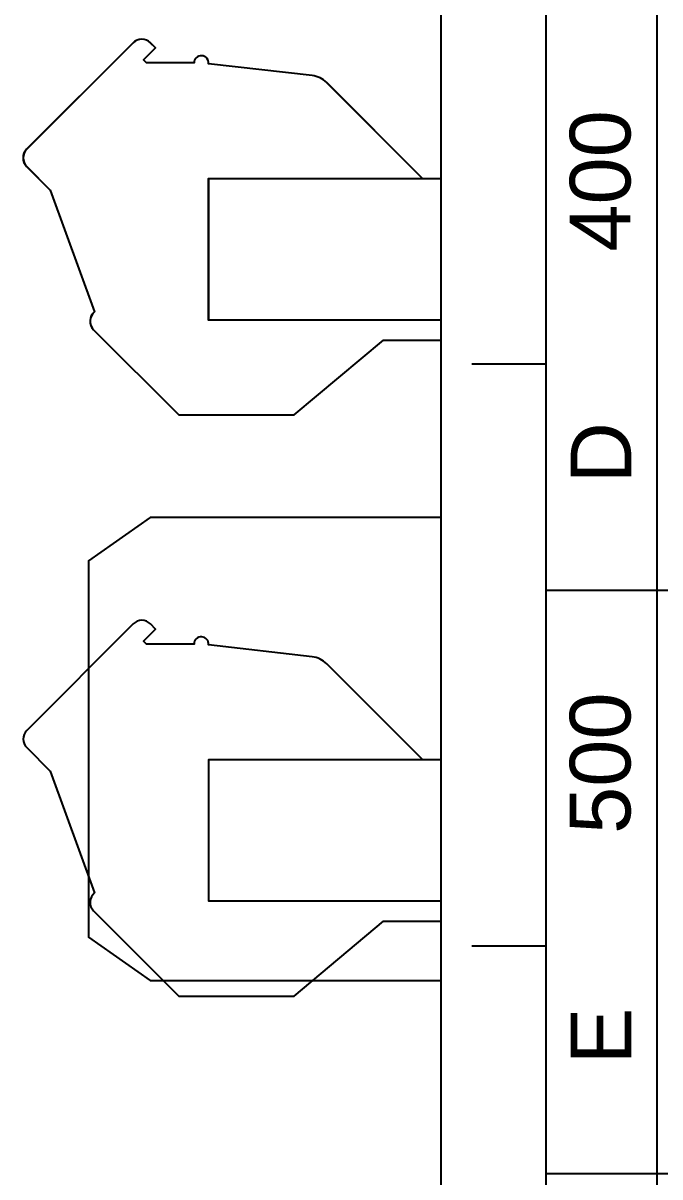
# Model space of a CAD drawing. Extents: x 0.5 to 35.5, y 0.5 to 23.5.
# Drawn here: x 21.266 to 22.299, y 7.783 to 9.652 of the extents above; entities that cross this region are included whole.
import ezdxf

# ---------------------------------------------------------------- set-up
doc = ezdxf.new("R2010")
doc.units = 0
doc.header["$MEASUREMENT"] = 0
for name, color, linetype in [('3_02__B-___3__DI___4__DO__', 7, 'CONTINUOUS'), ('3_03__1-___4__DI___4__DO__', 7, 'CONTINUOUS'), ('3_04__C-___4__DI___4__DO__', 7, 'CONTINUOUS'), ('3_05__D-___4__DI___3__DO__', 7, 'CONTINUOUS'), ('3_06__2A___8__FORM_A_DO', 7, 'CONTINUOUS'), ('3_07__2B___8__FORM_B_DO', 7, 'CONTINUOUS'), ('3_08__2C___8__DO__6__FORM_', 7, 'CONTINUOUS'), ('3_09__2D___8__DO__2__FORM_', 7, 'CONTINUOUS'), ('3_10__2G___8__DO__4__FORM_', 7, 'CONTINUOUS'), ('3_11__3-___8__DI', 7, 'CONTINUOUS'), ('3_12__4-___14__DI', 7, 'CONTINUOUS'), ('3_13__5-___8__AI', 7, 'CONTINUOUS'), ('3_14__6-___4__AI____4__AO', 7, 'CONTINUOUS'), ('4_02__B-___3__DI___4__DO__', 7, 'CONTINUOUS'), ('4_03__1-___4__DI___4__DO__', 7, 'CONTINUOUS'), ('4_04__C-___4__DI___4__DO__', 7, 'CONTINUOUS'), ('4_05__D-___4__DI___3__DO__', 7, 'CONTINUOUS'), ('4_06__2A___8__FORM_A_DO', 7, 'CONTINUOUS'), ('4_07__2B___8__FORM_B_DO', 7, 'CONTINUOUS'), ('4_08__2C___8__DO__6__FORM_', 7, 'CONTINUOUS'), ('4_09__2D___8__DO__2__FORM_', 7, 'CONTINUOUS'), ('4_10__2G___8__DO__4__FORM_', 7, 'CONTINUOUS'), ('4_11__3-___8__DI', 7, 'CONTINUOUS'), ('4_12__4-___14__DI', 7, 'CONTINUOUS'), ('4_13__5-___8__AI', 7, 'CONTINUOUS'), ('4_14__6-___4__AI____4__AO', 7, 'CONTINUOUS'), ('4_15__77___8__AFDI', 7, 'CONTINUOUS'), ('6_00______DWG_', 7, 'CONTINUOUS')]:
    doc.layers.add(name, color=color, linetype=linetype)
doc.styles.add('ARIAL', font='arial.ttf')

msp = doc.modelspace()

# ---------------------------------------------------------------- linework, layer by layer
at = {"layer": '3_02__B-___3__DI___4__DO__'}
msp.add_lwpolyline([(21.9141, 9.3996), (21.7583, 9.5553, 0.169586), (21.735, 9.5666), (21.5668, 9.5858, 0.430941), (21.5557, 9.5989, 0.430926), (21.5432, 9.5871), (21.4663, 9.5871), (21.4613, 9.5921), (21.4808, 9.6116), (21.4725, 9.6199, 0.414218), (21.4446, 9.6199), (21.272, 9.4473, 0.414213), (21.272, 9.4195), (21.3103, 9.3812), (21.382, 9.1842, 0.440578), (21.3806, 9.155), (21.5186, 9.017), (21.7057, 9.017), (21.8503, 9.1383), (21.9436, 9.1383)], format="xyb", dxfattribs=at)
msp.add_lwpolyline([(21.9436, 9.3996), (21.5665, 9.3996), (21.5665, 9.1713), (21.9436, 9.1713)], dxfattribs=at)
at = {"layer": '3_03__1-___4__DI___4__DO__'}
msp.add_lwpolyline([(21.9142, 9.3996), (21.7585, 9.5553, 0.169586), (21.7351, 9.5666), (21.5669, 9.5858, 0.430941), (21.5558, 9.5989, 0.430926), (21.5434, 9.5871), (21.4664, 9.5871), (21.4615, 9.5921), (21.4809, 9.6116), (21.4726, 9.6199, 0.414218), (21.4448, 9.6199), (21.2722, 9.4473, 0.414213), (21.2722, 9.4195), (21.3104, 9.3812), (21.3821, 9.1842, 0.440578), (21.3807, 9.155), (21.5188, 9.017), (21.7058, 9.017), (21.8504, 9.1383), (21.9438, 9.1383)], format="xyb", dxfattribs=at)
msp.add_lwpolyline([(21.9438, 9.3996), (21.5666, 9.3996), (21.5666, 9.1713), (21.9438, 9.1713)], dxfattribs=at)
at = {"layer": '3_04__C-___4__DI___4__DO__'}
msp.add_lwpolyline([(21.9142, 9.3996), (21.7585, 9.5553, 0.169586), (21.7351, 9.5666), (21.5669, 9.5858, 0.430941), (21.5558, 9.5989, 0.430926), (21.5434, 9.5871), (21.4664, 9.5871), (21.4615, 9.5921), (21.4809, 9.6116), (21.4726, 9.6199, 0.414218), (21.4448, 9.6199), (21.2722, 9.4473, 0.414213), (21.2722, 9.4195), (21.3104, 9.3812), (21.3821, 9.1842, 0.440578), (21.3807, 9.155), (21.5188, 9.017), (21.7058, 9.017), (21.8504, 9.1383), (21.9438, 9.1383)], format="xyb", dxfattribs=at)
msp.add_lwpolyline([(21.9438, 9.3996), (21.5666, 9.3996), (21.5666, 9.1713), (21.9438, 9.1713)], dxfattribs=at)
at = {"layer": '3_05__D-___4__DI___3__DO__'}
msp.add_lwpolyline([(21.9142, 9.3996), (21.7585, 9.5553, 0.169586), (21.7351, 9.5666), (21.5669, 9.5858, 0.430941), (21.5558, 9.5989, 0.430926), (21.5434, 9.5871), (21.4664, 9.5871), (21.4615, 9.5921), (21.4809, 9.6116), (21.4726, 9.6199, 0.414218), (21.4448, 9.6199), (21.2722, 9.4473, 0.414213), (21.2722, 9.4195), (21.3104, 9.3812), (21.3821, 9.1842, 0.440578), (21.3807, 9.155), (21.5188, 9.017), (21.7058, 9.017), (21.8504, 9.1383), (21.9438, 9.1383)], format="xyb", dxfattribs=at)
msp.add_lwpolyline([(21.9438, 9.3996), (21.5666, 9.3996), (21.5666, 9.1713), (21.9438, 9.1713)], dxfattribs=at)
at = {"layer": '3_06__2A___8__FORM_A_DO'}
msp.add_lwpolyline([(21.9142, 9.3996), (21.7585, 9.5553, 0.169586), (21.7351, 9.5666), (21.5669, 9.5858, 0.430941), (21.5558, 9.5989, 0.430926), (21.5434, 9.5871), (21.4664, 9.5871), (21.4615, 9.5921), (21.4809, 9.6116), (21.4726, 9.6199, 0.414218), (21.4448, 9.6199), (21.2722, 9.4473, 0.414213), (21.2722, 9.4195), (21.3104, 9.3812), (21.3821, 9.1842, 0.440578), (21.3807, 9.155), (21.5188, 9.017), (21.7058, 9.017), (21.8504, 9.1383), (21.9438, 9.1383)], format="xyb", dxfattribs=at)
msp.add_lwpolyline([(21.9438, 9.3996), (21.5666, 9.3996), (21.5666, 9.1713), (21.9438, 9.1713)], dxfattribs=at)
at = {"layer": '3_07__2B___8__FORM_B_DO'}
msp.add_lwpolyline([(21.9142, 9.3996), (21.7585, 9.5553, 0.169586), (21.7351, 9.5666), (21.5669, 9.5858, 0.430941), (21.5558, 9.5989, 0.430926), (21.5434, 9.5871), (21.4664, 9.5871), (21.4615, 9.5921), (21.4809, 9.6116), (21.4726, 9.6199, 0.414218), (21.4448, 9.6199), (21.2722, 9.4473, 0.414213), (21.2722, 9.4195), (21.3104, 9.3812), (21.3821, 9.1842, 0.440578), (21.3807, 9.155), (21.5188, 9.017), (21.7058, 9.017), (21.8504, 9.1383), (21.9438, 9.1383)], format="xyb", dxfattribs=at)
msp.add_lwpolyline([(21.9438, 9.3996), (21.5666, 9.3996), (21.5666, 9.1713), (21.9438, 9.1713)], dxfattribs=at)
at = {"layer": '3_08__2C___8__DO__6__FORM_'}
msp.add_lwpolyline([(21.9142, 9.3996), (21.7585, 9.5553, 0.169586), (21.7351, 9.5666), (21.5669, 9.5858, 0.430941), (21.5558, 9.5989, 0.430926), (21.5434, 9.5871), (21.4664, 9.5871), (21.4615, 9.5921), (21.4809, 9.6116), (21.4726, 9.6199, 0.414218), (21.4448, 9.6199), (21.2722, 9.4473, 0.414213), (21.2722, 9.4195), (21.3104, 9.3812), (21.3821, 9.1842, 0.440578), (21.3807, 9.155), (21.5188, 9.017), (21.7058, 9.017), (21.8504, 9.1383), (21.9438, 9.1383)], format="xyb", dxfattribs=at)
msp.add_lwpolyline([(21.9438, 9.3996), (21.5666, 9.3996), (21.5666, 9.1713), (21.9438, 9.1713)], dxfattribs=at)
at = {"layer": '3_09__2D___8__DO__2__FORM_'}
msp.add_lwpolyline([(21.9142, 9.3996), (21.7585, 9.5553, 0.169586), (21.7351, 9.5666), (21.5669, 9.5858, 0.430941), (21.5558, 9.5989, 0.430926), (21.5434, 9.5871), (21.4664, 9.5871), (21.4615, 9.5921), (21.4809, 9.6116), (21.4726, 9.6199, 0.414218), (21.4448, 9.6199), (21.2722, 9.4473, 0.414213), (21.2722, 9.4195), (21.3104, 9.3812), (21.3821, 9.1842, 0.440578), (21.3807, 9.155), (21.5188, 9.017), (21.7058, 9.017), (21.8504, 9.1383), (21.9438, 9.1383)], format="xyb", dxfattribs=at)
msp.add_lwpolyline([(21.9438, 9.3996), (21.5666, 9.3996), (21.5666, 9.1713), (21.9438, 9.1713)], dxfattribs=at)
at = {"layer": '3_10__2G___8__DO__4__FORM_'}
msp.add_lwpolyline([(21.9142, 9.3996), (21.7585, 9.5553, 0.169586), (21.7351, 9.5666), (21.5669, 9.5858, 0.430941), (21.5558, 9.5989, 0.430926), (21.5434, 9.5871), (21.4664, 9.5871), (21.4615, 9.5921), (21.4809, 9.6116), (21.4726, 9.6199, 0.414218), (21.4448, 9.6199), (21.2722, 9.4473, 0.414213), (21.2722, 9.4195), (21.3104, 9.3812), (21.3821, 9.1842, 0.440578), (21.3807, 9.155), (21.5188, 9.017), (21.7058, 9.017), (21.8504, 9.1383), (21.9438, 9.1383)], format="xyb", dxfattribs=at)
msp.add_lwpolyline([(21.9438, 9.3996), (21.5666, 9.3996), (21.5666, 9.1713), (21.9438, 9.1713)], dxfattribs=at)
at = {"layer": '3_11__3-___8__DI'}
msp.add_lwpolyline([(21.9142, 9.3996), (21.7585, 9.5553, 0.169586), (21.7351, 9.5666), (21.5669, 9.5858, 0.430941), (21.5558, 9.5989, 0.430926), (21.5434, 9.5871), (21.4664, 9.5871), (21.4615, 9.5921), (21.4809, 9.6116), (21.4726, 9.6199, 0.414218), (21.4448, 9.6199), (21.2722, 9.4473, 0.414213), (21.2722, 9.4195), (21.3104, 9.3812), (21.3821, 9.1842, 0.440578), (21.3807, 9.155), (21.5188, 9.017), (21.7058, 9.017), (21.8504, 9.1383), (21.9438, 9.1383)], format="xyb", dxfattribs=at)
msp.add_lwpolyline([(21.9438, 9.3996), (21.5666, 9.3996), (21.5666, 9.1713), (21.9438, 9.1713)], dxfattribs=at)
at = {"layer": '3_12__4-___14__DI'}
msp.add_lwpolyline([(21.9142, 9.3996), (21.7585, 9.5553, 0.169586), (21.7351, 9.5666), (21.5669, 9.5858, 0.430941), (21.5558, 9.5989, 0.430926), (21.5434, 9.5871), (21.4664, 9.5871), (21.4615, 9.5921), (21.4809, 9.6116), (21.4726, 9.6199, 0.414218), (21.4448, 9.6199), (21.2722, 9.4473, 0.414213), (21.2722, 9.4195), (21.3104, 9.3812), (21.3821, 9.1842, 0.440578), (21.3807, 9.155), (21.5188, 9.017), (21.7058, 9.017), (21.8504, 9.1383), (21.9438, 9.1383)], format="xyb", dxfattribs=at)
msp.add_lwpolyline([(21.9438, 9.3996), (21.5666, 9.3996), (21.5666, 9.1713), (21.9438, 9.1713)], dxfattribs=at)
at = {"layer": '3_13__5-___8__AI'}
msp.add_lwpolyline([(21.9142, 9.3996), (21.7585, 9.5553, 0.169586), (21.7351, 9.5666), (21.5669, 9.5858, 0.430941), (21.5558, 9.5989, 0.430926), (21.5434, 9.5871), (21.4664, 9.5871), (21.4615, 9.5921), (21.4809, 9.6116), (21.4726, 9.6199, 0.414218), (21.4448, 9.6199), (21.2722, 9.4473, 0.414213), (21.2722, 9.4195), (21.3104, 9.3812), (21.3821, 9.1842, 0.440578), (21.3807, 9.155), (21.5188, 9.017), (21.7058, 9.017), (21.8504, 9.1383), (21.9438, 9.1383)], format="xyb", dxfattribs=at)
msp.add_lwpolyline([(21.9438, 9.3996), (21.5666, 9.3996), (21.5666, 9.1713), (21.9438, 9.1713)], dxfattribs=at)
at = {"layer": '3_14__6-___4__AI____4__AO'}
msp.add_lwpolyline([(21.9142, 9.3996), (21.7585, 9.5553, 0.169586), (21.7351, 9.5666), (21.5669, 9.5858, 0.430941), (21.5558, 9.5989, 0.430926), (21.5434, 9.5871), (21.4664, 9.5871), (21.4615, 9.5921), (21.4809, 9.6116), (21.4726, 9.6199, 0.414218), (21.4448, 9.6199), (21.2722, 9.4473, 0.414213), (21.2722, 9.4195), (21.3104, 9.3812), (21.3821, 9.1842, 0.440578), (21.3807, 9.155), (21.5188, 9.017), (21.7058, 9.017), (21.8504, 9.1383), (21.9438, 9.1383)], format="xyb", dxfattribs=at)
msp.add_lwpolyline([(21.9438, 9.3996), (21.5666, 9.3996), (21.5666, 9.1713), (21.9438, 9.1713)], dxfattribs=at)
at = {"layer": '4_02__B-___3__DI___4__DO__'}
msp.add_lwpolyline([(21.9142, 8.4583), (21.7585, 8.614, 0.169586), (21.7351, 8.6253), (21.5669, 8.6445, 0.430941), (21.5558, 8.6576, 0.430926), (21.5434, 8.6458), (21.4664, 8.6458), (21.4615, 8.6507), (21.4809, 8.6702), (21.4726, 8.6786, 0.414218), (21.4448, 8.6786), (21.2722, 8.506, 0.414213), (21.2722, 8.4781), (21.3104, 8.4399), (21.3821, 8.2429, 0.440578), (21.3807, 8.2137), (21.5188, 8.0756), (21.7058, 8.0756), (21.8504, 8.197), (21.9438, 8.197)], format="xyb", dxfattribs=at)
msp.add_lwpolyline([(21.9438, 8.4583), (21.5666, 8.4583), (21.5666, 8.2299), (21.9438, 8.2299)], dxfattribs=at)
at = {"layer": '4_03__1-___4__DI___4__DO__'}
msp.add_lwpolyline([(21.9142, 8.4583), (21.7585, 8.614, 0.169586), (21.7351, 8.6253), (21.5669, 8.6445, 0.430941), (21.5558, 8.6576, 0.430926), (21.5434, 8.6458), (21.4664, 8.6458), (21.4615, 8.6507), (21.4809, 8.6702), (21.4726, 8.6786, 0.414218), (21.4448, 8.6786), (21.2722, 8.506, 0.414213), (21.2722, 8.4781), (21.3104, 8.4399), (21.3821, 8.2429, 0.440578), (21.3807, 8.2137), (21.5188, 8.0756), (21.7058, 8.0756), (21.8504, 8.197), (21.9438, 8.197)], format="xyb", dxfattribs=at)
msp.add_lwpolyline([(21.9438, 8.4583), (21.5666, 8.4583), (21.5666, 8.2299), (21.9438, 8.2299)], dxfattribs=at)
at = {"layer": '4_04__C-___4__DI___4__DO__'}
msp.add_lwpolyline([(21.9142, 8.4583), (21.7585, 8.614, 0.169586), (21.7351, 8.6253), (21.5669, 8.6445, 0.430941), (21.5558, 8.6576, 0.430926), (21.5434, 8.6458), (21.4664, 8.6458), (21.4615, 8.6507), (21.4809, 8.6702), (21.4726, 8.6786, 0.414218), (21.4448, 8.6786), (21.2722, 8.506, 0.414213), (21.2722, 8.4781), (21.3104, 8.4399), (21.3821, 8.2429, 0.440578), (21.3807, 8.2137), (21.5188, 8.0756), (21.7058, 8.0756), (21.8504, 8.197), (21.9438, 8.197)], format="xyb", dxfattribs=at)
msp.add_lwpolyline([(21.9438, 8.4583), (21.5666, 8.4583), (21.5666, 8.2299), (21.9438, 8.2299)], dxfattribs=at)
at = {"layer": '4_05__D-___4__DI___3__DO__'}
msp.add_lwpolyline([(21.9142, 8.4583), (21.7585, 8.614, 0.169586), (21.7351, 8.6253), (21.5669, 8.6445, 0.430941), (21.5558, 8.6576, 0.430926), (21.5434, 8.6458), (21.4664, 8.6458), (21.4615, 8.6507), (21.4809, 8.6702), (21.4726, 8.6786, 0.414218), (21.4448, 8.6786), (21.2722, 8.506, 0.414213), (21.2722, 8.4781), (21.3104, 8.4399), (21.3821, 8.2429, 0.440578), (21.3807, 8.2137), (21.5188, 8.0756), (21.7058, 8.0756), (21.8504, 8.197), (21.9438, 8.197)], format="xyb", dxfattribs=at)
msp.add_lwpolyline([(21.9438, 8.4583), (21.5666, 8.4583), (21.5666, 8.2299), (21.9438, 8.2299)], dxfattribs=at)
at = {"layer": '4_06__2A___8__FORM_A_DO'}
msp.add_lwpolyline([(21.9142, 8.4583), (21.7585, 8.614, 0.169586), (21.7351, 8.6253), (21.5669, 8.6445, 0.430941), (21.5558, 8.6576, 0.430926), (21.5434, 8.6458), (21.4664, 8.6458), (21.4615, 8.6507), (21.4809, 8.6702), (21.4726, 8.6786, 0.414218), (21.4448, 8.6786), (21.2722, 8.506, 0.414213), (21.2722, 8.4781), (21.3104, 8.4399), (21.3821, 8.2429, 0.440578), (21.3807, 8.2137), (21.5188, 8.0756), (21.7058, 8.0756), (21.8504, 8.197), (21.9438, 8.197)], format="xyb", dxfattribs=at)
msp.add_lwpolyline([(21.9438, 8.4583), (21.5666, 8.4583), (21.5666, 8.2299), (21.9438, 8.2299)], dxfattribs=at)
at = {"layer": '4_07__2B___8__FORM_B_DO'}
msp.add_lwpolyline([(21.9142, 8.4583), (21.7585, 8.614, 0.169586), (21.7351, 8.6253), (21.5669, 8.6445, 0.430941), (21.5558, 8.6576, 0.430926), (21.5434, 8.6458), (21.4664, 8.6458), (21.4615, 8.6507), (21.4809, 8.6702), (21.4726, 8.6786, 0.414218), (21.4448, 8.6786), (21.2722, 8.506, 0.414213), (21.2722, 8.4781), (21.3104, 8.4399), (21.3821, 8.2429, 0.440578), (21.3807, 8.2137), (21.5188, 8.0756), (21.7058, 8.0756), (21.8504, 8.197), (21.9438, 8.197)], format="xyb", dxfattribs=at)
msp.add_lwpolyline([(21.9438, 8.4583), (21.5666, 8.4583), (21.5666, 8.2299), (21.9438, 8.2299)], dxfattribs=at)
at = {"layer": '4_08__2C___8__DO__6__FORM_'}
msp.add_lwpolyline([(21.9142, 8.4583), (21.7585, 8.614, 0.169586), (21.7351, 8.6253), (21.5669, 8.6445, 0.430941), (21.5558, 8.6576, 0.430926), (21.5434, 8.6458), (21.4664, 8.6458), (21.4615, 8.6507), (21.4809, 8.6702), (21.4726, 8.6786, 0.414218), (21.4448, 8.6786), (21.2722, 8.506, 0.414213), (21.2722, 8.4781), (21.3104, 8.4399), (21.3821, 8.2429, 0.440578), (21.3807, 8.2137), (21.5188, 8.0756), (21.7058, 8.0756), (21.8504, 8.197), (21.9438, 8.197)], format="xyb", dxfattribs=at)
msp.add_lwpolyline([(21.9438, 8.4583), (21.5666, 8.4583), (21.5666, 8.2299), (21.9438, 8.2299)], dxfattribs=at)
at = {"layer": '4_09__2D___8__DO__2__FORM_'}
msp.add_lwpolyline([(21.9142, 8.4583), (21.7585, 8.614, 0.169586), (21.7351, 8.6253), (21.5669, 8.6445, 0.430941), (21.5558, 8.6576, 0.430926), (21.5434, 8.6458), (21.4664, 8.6458), (21.4615, 8.6507), (21.4809, 8.6702), (21.4726, 8.6786, 0.414218), (21.4448, 8.6786), (21.2722, 8.506, 0.414213), (21.2722, 8.4781), (21.3104, 8.4399), (21.3821, 8.2429, 0.440578), (21.3807, 8.2137), (21.5188, 8.0756), (21.7058, 8.0756), (21.8504, 8.197), (21.9438, 8.197)], format="xyb", dxfattribs=at)
msp.add_lwpolyline([(21.9438, 8.4583), (21.5666, 8.4583), (21.5666, 8.2299), (21.9438, 8.2299)], dxfattribs=at)
at = {"layer": '4_10__2G___8__DO__4__FORM_'}
msp.add_lwpolyline([(21.9142, 8.4583), (21.7585, 8.614, 0.169586), (21.7351, 8.6253), (21.5669, 8.6445, 0.430941), (21.5558, 8.6576, 0.430926), (21.5434, 8.6458), (21.4664, 8.6458), (21.4615, 8.6507), (21.4809, 8.6702), (21.4726, 8.6786, 0.414218), (21.4448, 8.6786), (21.2722, 8.506, 0.414213), (21.2722, 8.4781), (21.3104, 8.4399), (21.3821, 8.2429, 0.440578), (21.3807, 8.2137), (21.5188, 8.0756), (21.7058, 8.0756), (21.8504, 8.197), (21.9438, 8.197)], format="xyb", dxfattribs=at)
msp.add_lwpolyline([(21.9438, 8.4583), (21.5666, 8.4583), (21.5666, 8.2299), (21.9438, 8.2299)], dxfattribs=at)
at = {"layer": '4_11__3-___8__DI'}
msp.add_lwpolyline([(21.9142, 8.4583), (21.7585, 8.614, 0.169586), (21.7351, 8.6253), (21.5669, 8.6445, 0.430941), (21.5558, 8.6576, 0.430926), (21.5434, 8.6458), (21.4664, 8.6458), (21.4615, 8.6507), (21.4809, 8.6702), (21.4726, 8.6786, 0.414218), (21.4448, 8.6786), (21.2722, 8.506, 0.414213), (21.2722, 8.4781), (21.3104, 8.4399), (21.3821, 8.2429, 0.440578), (21.3807, 8.2137), (21.5188, 8.0756), (21.7058, 8.0756), (21.8504, 8.197), (21.9438, 8.197)], format="xyb", dxfattribs=at)
msp.add_lwpolyline([(21.9438, 8.4583), (21.5666, 8.4583), (21.5666, 8.2299), (21.9438, 8.2299)], dxfattribs=at)
at = {"layer": '4_12__4-___14__DI'}
msp.add_lwpolyline([(21.9142, 8.4583), (21.7585, 8.614, 0.169586), (21.7351, 8.6253), (21.5669, 8.6445, 0.430941), (21.5558, 8.6576, 0.430926), (21.5434, 8.6458), (21.4664, 8.6458), (21.4615, 8.6507), (21.4809, 8.6702), (21.4726, 8.6786, 0.414218), (21.4448, 8.6786), (21.2722, 8.506, 0.414213), (21.2722, 8.4781), (21.3104, 8.4399), (21.3821, 8.2429, 0.440578), (21.3807, 8.2137), (21.5188, 8.0756), (21.7058, 8.0756), (21.8504, 8.197), (21.9438, 8.197)], format="xyb", dxfattribs=at)
msp.add_lwpolyline([(21.9438, 8.4583), (21.5666, 8.4583), (21.5666, 8.2299), (21.9438, 8.2299)], dxfattribs=at)
at = {"layer": '4_13__5-___8__AI'}
msp.add_lwpolyline([(21.9142, 8.4583), (21.7585, 8.614, 0.169586), (21.7351, 8.6253), (21.5669, 8.6445, 0.430941), (21.5558, 8.6576, 0.430926), (21.5434, 8.6458), (21.4664, 8.6458), (21.4615, 8.6507), (21.4809, 8.6702), (21.4726, 8.6786, 0.414218), (21.4448, 8.6786), (21.2722, 8.506, 0.414213), (21.2722, 8.4781), (21.3104, 8.4399), (21.3821, 8.2429, 0.440578), (21.3807, 8.2137), (21.5188, 8.0756), (21.7058, 8.0756), (21.8504, 8.197), (21.9438, 8.197)], format="xyb", dxfattribs=at)
msp.add_lwpolyline([(21.9438, 8.4583), (21.5666, 8.4583), (21.5666, 8.2299), (21.9438, 8.2299)], dxfattribs=at)
at = {"layer": '4_14__6-___4__AI____4__AO'}
msp.add_lwpolyline([(21.9142, 8.4583), (21.7585, 8.614, 0.169586), (21.7351, 8.6253), (21.5669, 8.6445, 0.430941), (21.5558, 8.6576, 0.430926), (21.5434, 8.6458), (21.4664, 8.6458), (21.4615, 8.6507), (21.4809, 8.6702), (21.4726, 8.6786, 0.414218), (21.4448, 8.6786), (21.2722, 8.506, 0.414213), (21.2722, 8.4781), (21.3104, 8.4399), (21.3821, 8.2429, 0.440578), (21.3807, 8.2137), (21.5188, 8.0756), (21.7058, 8.0756), (21.8504, 8.197), (21.9438, 8.197)], format="xyb", dxfattribs=at)
msp.add_lwpolyline([(21.9438, 8.4583), (21.5666, 8.4583), (21.5666, 8.2299), (21.9438, 8.2299)], dxfattribs=at)
at = {"layer": '4_15__77___8__AFDI'}
msp.add_lwpolyline([(21.9438, 8.8509), (21.4721, 8.8509), (21.3721, 8.7809), (21.3721, 8.171), (21.4721, 8.1009), (21.9438, 8.1009)], dxfattribs=at)
at = {"layer": '6_00______DWG_'}
for points in [[(27.0385, 6.1794), (21.9438, 6.1794), (21.9438, 13.4629), (27.0385, 13.4629)], [(22.2936, 12.9612), (22.2936, 6.6362)], [(22.1138, 9.099), (21.9938, 9.099)], [(25.9837, 8.7328), (22.1138, 8.7328)], [(22.1138, 8.1567), (21.9938, 8.1567)], [(25.9837, 7.7878), (22.1138, 7.7878)]]:
    msp.add_lwpolyline(points, dxfattribs=at)
msp.add_lwpolyline([(25.9037, 12.9611), (22.1938, 12.9611, 0.414214), (22.1138, 12.8811), (22.1138, 6.7162, 0.414212), (22.1938, 6.6362), (25.9037, 6.6362, 0.414211), (25.9837, 6.7162), (25.9837, 12.8811, 0.414219)], format="xyb", close=True, dxfattribs=at)

# ---------------------------------------------------------------- texts
at = {"layer": '6_00______DWG_', "style": 'ARIAL'}
for s, height, p in [('400', 0.09833, (22.2508, 9.2815)), ('D', 0.0983, (22.2521, 8.9062)), ('500', 0.09833, (22.2508, 8.3384)), ('E', 0.0983, (22.2521, 7.9652))]:
    msp.add_text(s, height=height, rotation=90, dxfattribs=at).set_placement(p)

doc.saveas('drawing.dxf')
